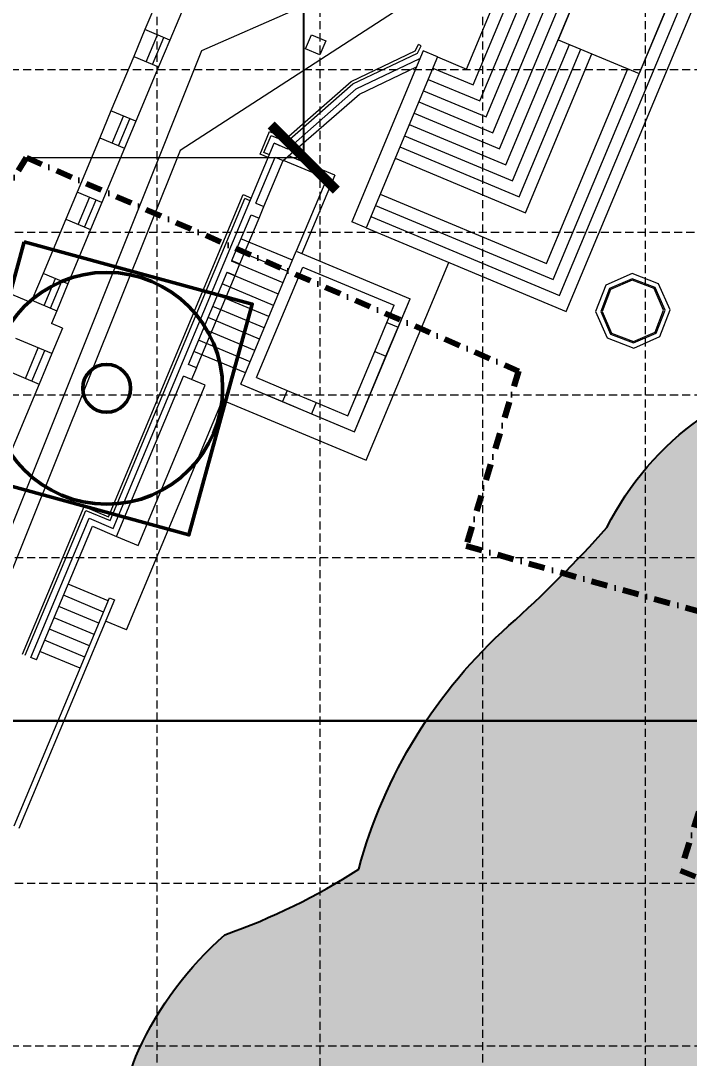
# Model space of a CAD drawing. Header units: millimetres. Extents: x 4203764 to 12476749, y 34048 to 3000914.
# Drawn here: x 12108367 to 12128905, y 2296097 to 2327981 of the extents above; entities that cross this region are included whole.
import ezdxf

# ---------------------------------------------------------------- set-up
doc = ezdxf.new("R2010")
doc.units = ezdxf.units.MM
doc.header["$MEASUREMENT"] = 0
doc.linetypes.add('DASHDOTX2', pattern=[2, 1, -0.5, 0, -0.5])
doc.linetypes.add('DASHED', pattern=[0.75, 0.5, -0.25])
for name, color, linetype, lineweight in [('2', 240, 'Continuous', 25), ('4', 1, 'Continuous', 35), ('A_SITE EDGE', 1, 'Continuous', 50), ('A_TEMPLE', 20, 'Continuous', 30), ('building property', 253, 'Continuous', 15), ('dimensions', 7, 'Continuous', 25), ('outer profile and ghats', 1, 'Continuous', 9), ('wall', 22, 'Continuous', 9)]:
    doc.layers.add(name, color=color, linetype=linetype, lineweight=lineweight)
doc.styles.get("Standard").update_dxf_attribs({"font": 'arial.ttf'})
doc.dimstyles.get("Standard").update_dxf_attribs({"dimtxt": 10000, "dimasz": 2000, "dimexe": 0.18, "dimexo": 0.0625, "dimgap": 0.09, "dimtad": 0, "dimtih": 1, "dimtoh": 1, "dimdec": 4, "dimzin": 0, "dimdsep": 46, "dimtxsty": 'Standard', "dimblk": 'ARCHTICK', "dimcen": 0, "dimadec": 0, "dimazin": 0, "dimtfac": 1, "dimtdec": 4, "dimtofl": 0, "dimtmove": 0, "dimatfit": 3, "dimldrblk": 'ARCHTICK', "dimfxl": 0, "dimtolj": 1, "dimtzin": 0, "dimlwe": 18, "dimarcsym": 0})

# ---------------------------------------------------------------- blocks, each defined once
blk = doc.blocks.new('GRID')
at = {"layer": 'building property', "color": 253, "linetype": 'DASHED', "lineweight": 15, "ltscale": 500}
for p, q in [((12931403, 2126471), (12931403, 2336721)), ((12941403, 2126471), (12941403, 2336721)), ((12936403, 2121471), (12936403, 2331721)), ((12946403, 2121471), (12946403, 2331721)), ((13056903, 2326471), (12611403, 2326471)), ((13061903, 2321471), (12616403, 2321471)), ((13056903, 2316471), (12611403, 2316471)), ((13061903, 2311471), (12616403, 2311471)), ((13056903, 2306471), (12611403, 2306471)), ((13061903, 2301471), (12616403, 2301471)), ((13056903, 2296471), (12611403, 2296471))]:
    blk.add_line(p, q, dxfattribs=at)
blk = doc.blocks.new('_ArchTick')
at = {"color": 0, "linetype": 'ByBlock', "lineweight": 30, "const_width": 0.15}
blk.add_lwpolyline([(-0.5, -0.5), (0.5, 0.5)], dxfattribs=at)
blk = doc.blocks.new('*D36')
at = {"layer": 'Defpoints', "color": 0, "lineweight": 30}
for p in [(12112445, 2443585), (12117062, 2443585), (12108545, 2323776)]:
    blk.add_point(p, dxfattribs=at)
at = {"layer": 'dimensions', "color": 0, "linetype": 'DASHED', "lineweight": 18}
for p, q in [((12112445, 2443585), (12117062, 2443585)), ((12108545, 2323776), (12117062, 2323776))]:
    blk.add_line(p, q, dxfattribs=at)
at = {"layer": 'dimensions', "color": 0, "lineweight": -2}
for p, q in [((12117062, 2443585), (12117062, 2384702)), ((12117062, 2323776), (12117062, 2382659))]:
    blk.add_line(p, q, dxfattribs=at)
at = {"layer": 'dimensions', "color": 0, "lineweight": -2, "xscale": 2000, "yscale": 2000, "zscale": 2000}
for p, rotation in [((12117062, 2443585), 90), ((12117062, 2323776), 270)]:
    blk.add_blockref('_ArchTick', p, dxfattribs=dict(at, rotation=rotation))
at = {"layer": 'dimensions', "color": 0, "lineweight": 35, "insert": (12117062, 2383680), "char_height": 2000, "attachment_point": 5}
blk.add_mtext('\\A1;119809', dxfattribs=at)
blk = doc.blocks.new('*D43')
at = {"layer": '4', "color": 0, "linetype": 'DASHED', "lineweight": 18}
for p, q in [((11789424, 2546471), (11756492, 2546471)), ((12167563, 2261471), (11756492, 2261471))]:
    blk.add_line(p, q, dxfattribs=at)
at = {"layer": '4', "color": 0, "lineweight": -2}
for p, q in [((11756492, 2546471), (11756492, 2409077)), ((11756492, 2261471), (11756492, 2398865))]:
    blk.add_line(p, q, dxfattribs=at)
at = {"layer": 'Defpoints', "color": 0, "lineweight": 30}
for p in [(11756492, 2546471), (11789424, 2546471), (12167563, 2261471)]:
    blk.add_point(p, dxfattribs=at)
at = {"layer": '4', "color": 0, "lineweight": -2, "xscale": 2000, "yscale": 2000, "zscale": 2000}
for p, rotation in [((11756492, 2546471), 90), ((11756492, 2261471), 270)]:
    blk.add_blockref('_ArchTick', p, dxfattribs=dict(at, rotation=rotation))
at = {"layer": '4', "color": 0, "lineweight": 30, "insert": (11756492, 2403971), "char_height": 10000, "attachment_point": 5}
blk.add_mtext('\\A1;285000.0000', dxfattribs=at)

msp = doc.modelspace()

# ---------------------------------------------------------------- hatches: boundary and pattern name
at = {"layer": 'building property', "lineweight": 35}
h = msp.add_hatch(color=254, dxfattribs=at)
h.dxf.hatch_style = 1
edge = h.paths.add_edge_path()
edge.add_arc((12422933.58498, 1804056.12126), 263896.55539, 140.0344583194, 166.4284169588)
edge.add_line((12166405.68001, 1865982.09254), (11809487.3317, 1865841.04787))
edge.add_arc((11795819.33628, 1886942.04403), 25140.92556, 302.932813921, 330.721959267)
edge.add_arc((11790950.95391, 1889671.59987), 30722.28937, 330.721959267, 347.691422622)
edge.add_arc((11840072.54802, 1878953.65679), 19554.99489, 143.08485549, 167.691422622, ccw=False)
edge.add_arc((11807220.50579, 1903633.24919), 21534.40715, 323.08485549, 338.771758814)
edge.add_arc((11955946.7924, 1845861.77199), 138018.25471, 152.3377396526, 158.771758814, ccw=False)
edge.add_arc((11791692.03616, 1931959.48148), 47433.73511, 332.337739653, 349.644038435)
edge.add_arc((11871872.39149, 1917307.32735), 34074.39333, 151.804865063, 169.644038435, ccw=False)
edge.add_arc((11962613.6436, 1868662.2146), 137032.25767, 145.8909863463, 151.8048650631, ccw=False)
edge.add_arc((11787542.99968, 1987234.12269), 74412.83626, 325.8909863463, 334.4095907286)
edge.add_arc((12096866.37172, 1839094.85316), 268553.91382, 152.1606562035, 154.4095907286, ccw=False)
edge.add_arc((11884893.48195, 1951041.5666), 28836.22018, 138.536633749, 152.160656203, ccw=False)
edge.add_arc((12145192.348, 1721045.11657), 376188.87482, 136.9969988859, 138.5366337492, ccw=False)
edge.add_arc((11830511.45426, 2014520.61475), 54103.97071, 316.996998886, 325.934038813)
edge.add_arc((12063451.02841, 1857010.40857), 227090.46426, 144.4115146112, 145.934038813, ccw=False)
edge.add_arc((11882971.44551, 1986166.24576), 5157.79401, 109.370345257, 144.411514611, ccw=False)
edge.add_arc((11872806.33967, 2015079.38397), 25490.19023, 289.370345258, 298.562881028)
edge.add_arc((11879590.48764, 2002617.1732), 11301.06196, 298.562881028, 329.882360352)
edge.add_arc((11815875.61762, 2039577.60358), 84960.12844, 329.8823603517, 334.7322078033)
edge.add_arc((11896640.94108, 2001455.54062), 4350.1686, 111.798392518, 154.732207803, ccw=False)
edge.add_arc((11887307.09226, 2024793.72639), 20785.29736, 291.798392517, 301.054303133)
edge.add_arc((11856516.08611, 2075928.72551), 80475.11387, 301.0543031333, 304.2727914648)
edge.add_arc((11900115.71454, 2011948.81654), 3051.88511, 304.272791465, 344.506463286)
edge.add_arc((11799904.2964, 2039727.72895), 107042.25149, 344.5064632856, 347.0246817926)
edge.add_arc((11914355.65123, 2013356.47758), 10407.97422, 136.572606451, 167.024681793, ccw=False)
edge.add_arc((11898455.85704, 2028406.57183), 11485.1478, 316.572606451, 345.740002448)
edge.add_arc((11851131.69288, 2040434.16903), 60313.82389, 345.7400024481, 354.5454942005)
edge.add_arc((11928707.56329, 2029145.01425), 18394.30865, 143.192449, 162.419221095, ccw=False)
edge.add_arc((11904217.35609, 2047471.06434), 12193.50526, 323.192449, 340.654715426)
edge.add_arc((11913568.70574, 2044187.96858), 2282.57908, 340.654715425, 435.667212506)
edge.add_arc((11918809.42755, 2046321.44877), 4676.31282, 123.908620662, 179.043637717, ccw=False)
edge.add_arc((11948963.81076, 2001461.5739), 58729.02043, 120.4236297496, 123.9086206621, ccw=False)
edge.add_arc((11916860.85688, 2056128.06657), 4666.76072, 300.42362975, 343.174736263)
edge.add_arc((12265773.02432, 1950617.37847), 359849.63931, 162.2838870341, 163.1747362629, ccw=False)
edge.add_arc((11934658.08587, 2056392.2457), 12250.12118, 139.855291782, 162.283887034, ccw=False)
edge.add_arc((11930589.41079, 2059823.81787), 6927.5462, 110.169564977, 139.855291782, ccw=False)
edge.add_arc((11925358.20077, 2074065.16989), 8244.19285, 290.169564977, 337.898758001)
edge.add_arc((11987011.44104, 2053190.64676), 56863.60963, 149.199047573, 161.787058054, ccw=False)
edge.add_arc((11075552.25721, 2596549.90314), 1004266.5074, 329.19904757266, 329.61497402102)
edge.add_arc((11980804.63447, 2065759.45851), 45123.96456, 141.790083481, 149.614974021, ccw=False)
edge.add_arc((11973785.75951, 2071284.73579), 36191.2553, 132.028681913, 141.790083481, ccw=False)
edge.add_arc((11938932.66945, 2109954.06772), 15866.93443, 312.028681913, 321.477011749)
edge.add_arc((12047130.20068, 2023818.96458), 122429.70961, 139.0851188938, 141.4770117494, ccw=False)
edge.add_arc((11931780.31903, 2123790.61727), 30213.42498, 319.085118894, 328.813375568)
edge.add_arc((11993537.04921, 2086409.11404), 41975.70514, 141.349766146, 148.813375568, ccw=False)
edge.add_arc((12005850.60992, 2080987.9041), 55086.72854, 137.407761634, 144.947545947, ccw=False)
edge.add_arc((11990556.79698, 2095047.46285), 34312.41974, 127.51434222, 137.407761634, ccw=False)
edge.add_arc((11957008.81119, 2138745.39622), 20778.20317, 307.51434222, 316.695567163)
edge.add_arc((11955918.27659, 2139773.22335), 22276.76725, 316.695567163, 326.268119667)
edge.add_arc((11965289.37029, 2133515.94454), 11008.62919, 326.268119667, 347.790222432)
edge.add_arc((11985827.96119, 2129071.6751), 10005.30064, 137.169886407, 167.790222432, ccw=False)
edge.add_arc((11987437.46688, 2127579.68442), 12199.96343, 116.852213686, 137.169886407, ccw=False)
edge.add_arc((11970422.17406, 2161188.10091), 25470.26153, 296.852213686, 308.896639212)
edge.add_arc((11976014.23722, 2154256.9492), 16564.53111, 308.896639212, 333.194272458)
edge.add_arc((11860930.93487, 2212404.1487), 145503.52168, 333.1942724584, 335.605593174)
edge.add_arc((11906483.0125, 2191746.1714), 95486.08669, 335.605593174, 339.9027603815)
edge.add_arc((12024664.71914, 2148504.26439), 30358.17542, 142.171141754, 159.902760382, ccw=False)
edge.add_arc((12026846.78869, 2146809.91674), 33120.82659, 125.296783989, 142.171141754, ccw=False)
edge.add_arc((11992941.37741, 2194701.94609), 25558.15934, 305.296783989, 317.920029965)
edge.add_arc((11860544.70547, 2314247.47305), 203939.8057, 317.9200299652, 320.6654060374)
edge.add_arc((12005072.05939, 2195807.41048), 17081.02358, 320.665406037, 333.296260938)
edge.add_arc((12025817.7741, 2185371.70662), 6141.56443, 114.657943249, 153.296260938, ccw=False)
edge.add_arc((12010209.31829, 2219372.64234), 31270.83355, 294.657943249, 307.460065737)
edge.add_arc((12026070.76591, 2198671.74297), 5191.86204, 307.460065737, 350.572480741)
edge.add_arc((12041977.16001, 2196030.60663), 10932.31157, 154.008990733, 170.572480741, ccw=False)
edge.add_arc((12035864.30031, 2199010.8602), 4131.6524, 104.44563073, 154.008990733, ccw=False)
edge.add_arc((12059610.48435, 2145011.53073), 63070.87253, 105.6165097511, 113.1314364048, ccw=False)
edge.add_arc((12040956.91098, 2211746.87486), 6222.4313, 285.616509751, 325.323685638)
edge.add_arc((12024043.2371, 2223448.11648), 26789.1865, 325.323685638, 336.723293621)
edge.add_arc((12058249.21068, 2208733.17976), 10447.59627, 128.323631121, 156.723293621, ccw=False)
edge.add_arc((12029392.06585, 2245241.69464), 36088.48077, 308.323631121, 313.946560167)
edge.add_arc((12083829.87625, 2188764.36944), 42353.62184, 128.486417849, 133.946560167, ccw=False)
edge.add_arc((12051132.59717, 2229890.49023), 10186.55203, 308.486417849, 334.232279081)
edge.add_arc((12102406.63357, 2205139.28006), 46748.93087, 146.973870858, 154.232279081, ccw=False)
edge.add_arc((12067661.65762, 2227725.46538), 5308.01968, 122.318435148, 146.973870858, ccw=False)
edge.add_arc((12091969.20285, 2189302.10819), 50774.61327, 117.129092282, 122.318435148, ccw=False)
edge.add_arc((12065354.21922, 2241247.29044), 7591.98088, 297.129092282, 335.593229583)
edge.add_arc((12283885.72211, 2142085.86596), 232385.11356, 154.5330055613, 155.5932295827, ccw=False)
edge.add_arc((12092048.28291, 2233452.01748), 19901.2866, 138.902522326, 154.533005561, ccw=False)
edge.add_arc((12083002.97433, 2241342.04187), 7898.36645, 117.1931828, 138.902522326, ccw=False)
edge.add_arc((12172609.68851, 2161469.99995), 127437.90807, 133.937445304, 137.0092429147, ccw=False)
edge.add_arc((12088584.73883, 2248670.70685), 6342.26219, 96.603262962, 133.937445304, ccw=False)
edge.add_arc((12086923.02238, 2263025.34251), 8108.23491, 276.603262962, 304.416870032)
edge.add_arc((12101573.55915, 2241642.28192), 17812.28799, 104.263259522, 124.416870032, ccw=False)
edge.add_arc((12093606.17799, 2268768.40567), 10492.14992, 289.943675335, 316.903281314)
edge.add_arc((12099774.36332, 2262996.98248), 2044.91157, 316.903281314, 394.563289367)
edge.add_arc((12108218.93736, 2262008.3021), 7093.86174, 116.748716103, 162.367614153, ccw=False)
edge.add_arc((12122374.01509, 2264454.79555), 17778.2768, 139.986905671, 167.366854597, ccw=False)
edge.add_arc((12104061.54487, 2279827.91574), 6131.54106, 319.986905671, 371.949700078)
edge.add_arc((12116330.47808, 2282424.50258), 6409.15212, 147.615739133, 191.949700078, ccw=False)
edge.add_arc((12103664.68187, 2290457.58157), 8589.27286, 327.615739133, 378.469295637)
edge.add_arc((12115880.52553, 2294537.66772), 4289.93284, 155.232099667, 198.469295637, ccw=False)
edge.add_arc((12121723.31077, 2291841.89317), 10724.63095, 131.361132325, 155.232099667, ccw=False)
edge.add_arc((12108153.53343, 2318305.31023), 19521.81951, 289.395397518, 302.872499288)
edge.add_arc((12133671.22285, 2297874.54878), 15457.67071, 131.816341562, 164.869386462, ccw=False)
edge.add_arc((12097802.53601, 2337968.47188), 38339.03332, 311.816341562, 318.184738103)
edge.add_arc((12134442.04632, 2308405.32127), 9003.48475, 96.870483696, 153.613769522, ccw=False)
edge.add_arc((12130772.19598, 2338862.87953), 21674.36812, 276.870483696, 287.728873927)
edge.add_arc((12135367.95772, 2324487.47067), 6582.2044, 287.728873927, 330.062718908)
edge.add_arc((12161033.2484, 2309707.04393), 23034.82045, 142.127965627, 150.062718908, ccw=False)
edge.add_arc((12134575.28819, 2337148.44982), 15664.24402, 301.887328287, 340.590968542)
edge.add_arc((12157396.83975, 2332029.36114), 8047.96466, 115.449626821, 180.614358041, ccw=False)
edge.add_arc((12145948.42862, 2356085.86119), 18593.75661, 295.449626821, 348.915670538)
edge.add_arc((12189745.46756, 2347732.38651), 25993.19856, 127.163760678, 169.406111844, ccw=False)
edge.add_arc((12158024.63805, 2389577.96852), 26516.45539, 307.163760678, 350.852280355)
edge.add_arc((12198736.93035, 2383022.13341), 14720.29663, 100.366814325, 170.852280355, ccw=False)
edge.add_arc((12188836.61367, 2437141.24056), 40296.91912, 280.366814325, 301.274677397)
edge.add_arc((12220773.67523, 2384561.66699), 21222.08167, 90.27518616, 121.274677397, ccw=False)
edge.add_arc((12220587.84901, 2423251.75267), 17468.45027, 270.27518616, 358.821778681)
edge.add_arc((12261882.91553, 2424966.98004), 23920.42798, 138.903468032, 184.975037426, ccw=False)
edge.add_arc((12244276.45652, 2481842.09135), 41153.64894, 269.415176958, 302.457215795)
edge.add_arc((12251494.42786, 2470493.45398), 27704.08834, 302.457215795, 336.713991655)
edge.add_arc((12280323.45495, 2458086.05834), 3681.51774, 106.538255431, 156.713991655, ccw=False)
edge.add_arc((12277078.09344, 2469015.41288), 7719.49808, 286.538255431, 332.261294948)
edge.add_arc((12265522.42494, 2532539.87056), 69590.71886, 285.3212740008, 320.0355113691)
edge.add_arc((13061631.32729, 1865365.57947), 969115.64922, 139.11600640113, 140.03551136914, ccw=False)
edge.add_line((12328944.66821, 2499680.48641), (12329073.93275, 2172572.15004))
edge.add_arc((12871405.34426, 1859096.21132), 626410.8269, 149.97142388808, 158.65638947594)
edge.add_arc((11908116.16923, 2235511.87646), 407811.00022, 320.0344583194, 338.6563894759, ccw=False)

# ---------------------------------------------------------------- linework, layer by layer
at = {"layer": '2'}
msp.add_lwpolyline([(12111811.55186, 2293178.63239, -0.1909284114), (12111985.21361, 2296334.90694, -0.1045350382), (12114636.44396, 2299891.36692, 0.0588728267), (12118749.41851, 2301909.3151, -0.1452294253), (12123364.89721, 2309394.93227, 0.027794526), (12126376.5573, 2312406.64911, -0.2527756105), (12133365.00088, 2317344.15289, 0.047414148), (12137372.32526, 2318217.86737, 0.186846164), (12141071.91313, 2321202.61034, -0.0346357326), (12142849.93388, 2323848.11977, 0.170500428), (12149349.33774, 2331943.06792, -0.2922534235), (12153938.48932, 2339296.37892, 0.2376160224), (12164195.32395, 2352511.14504, -0.1864330404), (12174043.10127, 2368446.68265, 0.1929702401), (12184203.85027, 2385362.37198, -0.3176291757), (12196088.02134, 2397502.1339, 0.0914816891)], format="xyb", dxfattribs=at)
at = {"layer": '4', "lineweight": 30}
msp.add_xline((11792562.75326, 2306470.7114), (1, 0), dxfattribs=at)
at = {"layer": 'A_SITE EDGE', "linetype": 'DASHDOTX2', "lineweight": 80, "ltscale": 500}
msp.add_lwpolyline([(12074249.19988, 2325859.9204), (12088419.98327, 2324202.70939), (12088571.04782, 2325494.45983), (12107775.40323, 2322526.4629), (12108545.13985, 2323775.8078), (12123663.33992, 2317215.88102), (12122053.3039, 2311843.92702), (12131344.39031, 2309231.79194), (12130428.47048, 2304375.23791), (12129490.43524, 2304625.75392), (12128634.22305, 2301864.3428), (12137523.08205, 2298301.60724)], dxfattribs=at)
at = {"layer": 'A_TEMPLE', "color": 1, "lineweight": 50}
msp.add_lwpolyline([(12108476.0679, 2321191.19182), (12106534.2046, 2314095.54976), (12113535.54612, 2312179.49368), (12115477.40942, 2319275.13574)], close=True, dxfattribs=at)
for radius in [3563.35372, 736.26144]:
    msp.add_circle((12111005.80701, 2316685.34275), radius, dxfattribs=at)
at = {"layer": 'building property'}
for p, q in [((12126045.71149, 2330189.48599), (12124877.68645, 2327395.01811)), ((12112851.26357, 2329305.93008), (12112183.26642, 2327707.76521)), ((12128532.38175, 2329150.11347), (12127364.35671, 2326355.64559)), ((12113615.72759, 2328986.40123), (12112947.73044, 2327388.23636)), ((12120520.05116, 2328697.60167), (12113261.04579, 2323991.9633)), ((12113933.93321, 2327062.67826), (12116825.31197, 2328338.27538)), ((12112947.73044, 2327388.23636), (12112183.26642, 2327707.76521)), ((12112219.57045, 2326720.37757), (12112565.49843, 2327548.00079)), ((12112416.34782, 2326638.12904), (12112762.2758, 2327465.75225)), ((12120552.72694, 2326986.85643), (12120670.99135, 2327211.58003)), ((12120670.99135, 2327211.58003), (12120591.19119, 2327253.14013)), ((12124877.68645, 2327395.01811), (12127364.35671, 2326355.64559)), ((12106870.82862, 2309412.32918), (12113933.93321, 2327062.67826)), ((12106870.82862, 2309412.32918), (12113933.93321, 2327062.67826)), ((12111837.33844, 2326880.142), (12111139.569, 2325210.74773)), ((12111837.33844, 2326880.142), (12112601.80246, 2326560.61315)), ((12120730.56453, 2327054.21188), (12118533.91297, 2321798.78326)), ((12121172.21613, 2326869.61139), (12118975.56458, 2321614.18277)), ((12121172.21613, 2326869.61139), (12120730.56453, 2327054.21188)), ((12112601.80246, 2326560.61315), (12111904.03301, 2324891.21888)), ((12111904.03301, 2324891.21888), (12111139.569, 2325210.74773)), ((12111175.87302, 2324223.36009), (12111521.801, 2325050.98331)), ((12111372.65039, 2324141.11156), (12111718.57837, 2324968.73477)), ((12110793.64102, 2324383.12452), (12110095.87157, 2322713.73025)), ((12110793.64102, 2324383.12452), (12110095.87157, 2322713.73025)), ((12110793.64102, 2324383.12452), (12111558.10503, 2324063.59567)), ((12111558.10503, 2324063.59567), (12110860.33559, 2322394.2014)), ((12111558.10503, 2324063.59567), (12110860.33559, 2322394.2014)), ((12116329.44731, 2324141.32164), (12116156.39991, 2324213.65158)), ((12116574.30297, 2324038.97745), (12116156.39991, 2324213.65158)), ((12113261.04579, 2323991.9633), (12107342.47395, 2309228.34155)), ((12113261.04579, 2323991.9633), (12107342.47395, 2309228.34155)), ((12116007.49745, 2323857.40654), (12115836.60303, 2323928.83658)), ((12115836.9216, 2322274.81274), (12116425.40052, 2323682.73241)), ((12115836.9216, 2322274.81274), (12116425.40052, 2323682.73241)), ((12116180.54485, 2323785.0766), (12116425.40052, 2323682.73241)), ((12117766.8065, 2323134.1313), (12116434.78619, 2323690.88598)), ((12117766.8065, 2323134.1313), (12116434.78619, 2323690.88598)), ((12118012.18384, 2323234.84876), (12116592.77119, 2323828.13148)), ((12118012.18384, 2323234.84876), (12116592.77119, 2323828.13148)), ((12117766.8065, 2323134.1313), (12116832.15728, 2320898.00864)), ((12117766.8065, 2323134.1313), (12116832.15728, 2320898.00864)), ((12118012.18384, 2323234.84876), (12117005.20467, 2320825.6787)), ((12118012.18384, 2323234.84876), (12117005.20467, 2320825.6787)), ((12110860.33559, 2322394.2014), (12110095.87157, 2322713.73025)), ((12110860.33559, 2322394.2014), (12110095.87157, 2322713.73025)), ((12110478.10358, 2322553.96582), (12110132.1756, 2321726.34261)), ((12110478.10358, 2322553.96582), (12110132.1756, 2321726.34261)), ((12110674.88095, 2322471.71729), (12110328.95297, 2321644.09408)), ((12110674.88095, 2322471.71729), (12110328.95297, 2321644.09408)), ((12115419.01854, 2322449.48686), (12115248.12412, 2322520.91691)), ((12115419.01854, 2322449.48686), (12115248.12412, 2322520.91691)), ((12115592.06593, 2322377.15693), (12115836.9216, 2322274.81274)), ((12115592.06593, 2322377.15693), (12115836.9216, 2322274.81274)), ((12115688.01914, 2321918.5677), (12115836.9216, 2322274.81274)), ((12115688.01914, 2321918.5677), (12115836.9216, 2322274.81274)), ((12109749.94359, 2321886.10704), (12109052.17414, 2320216.71277)), ((12109749.94359, 2321886.10704), (12109052.17414, 2320216.71277)), ((12109749.94359, 2321886.10704), (12110514.40761, 2321566.57819)), ((12109749.94359, 2321886.10704), (12110514.40761, 2321566.57819)), ((12115099.54023, 2320510.64802), (12115688.01914, 2321918.5677)), ((12115099.54023, 2320510.64802), (12115688.01914, 2321918.5677)), ((12115443.16348, 2322020.91188), (12115688.01914, 2321918.5677)), ((12115443.16348, 2322020.91188), (12115688.01914, 2321918.5677)), ((12118975.56458, 2321614.18277), (12118533.91297, 2321798.78326)), ((12118975.56458, 2321614.18277), (12118533.91297, 2321798.78326)), ((12110514.40761, 2321566.57819), (12109816.63816, 2319897.18392)), ((12110514.40761, 2321566.57819), (12109816.63816, 2319897.18392)), ((12116715.2819, 2320618.3875), (12115133.31727, 2321279.61331)), ((12116715.2819, 2320618.3875), (12115133.31727, 2321279.61331)), ((12116570.62202, 2320272.29271), (12114988.65739, 2320933.51852)), ((12116570.62202, 2320272.29271), (12114988.65739, 2320933.51852)), ((12115124.02323, 2316811.34476), (12116832.15728, 2320898.00864)), ((12115124.02323, 2316811.34476), (12116832.15728, 2320898.00864)), ((12116832.15728, 2320898.00864), (12120326.90872, 2319437.28075)), ((12116832.15728, 2320898.00864), (12120326.90872, 2319437.28075)), ((12116425.96214, 2319926.19791), (12114843.99751, 2320587.42373)), ((12116425.96214, 2319926.19791), (12114843.99751, 2320587.42373)), ((12114854.68456, 2320612.99221), (12115099.54023, 2320510.64802)), ((12114854.68456, 2320612.99221), (12115099.54023, 2320510.64802)), ((12114950.63777, 2320154.40298), (12115099.54023, 2320510.64802)), ((12114950.63777, 2320154.40298), (12115099.54023, 2320510.64802)), ((12118977.23403, 2314477.30449), (12121516.39323, 2320552.17326)), ((12118977.23403, 2314477.30449), (12121516.39323, 2320552.17326)), ((12109816.63816, 2319897.18392), (12109052.17414, 2320216.71277)), ((12109816.63816, 2319897.18392), (12109052.17414, 2320216.71277)), ((12116281.30226, 2319580.10312), (12114699.33763, 2320241.32893)), ((12116281.30226, 2319580.10312), (12114699.33763, 2320241.32893)), ((12114705.78211, 2320256.74717), (12114950.63777, 2320154.40298)), ((12114705.78211, 2320256.74717), (12114950.63777, 2320154.40298)), ((12115614.7779, 2317012.77968), (12117033.59219, 2320407.25397)), ((12115614.7779, 2317012.77968), (12117033.59219, 2320407.25397)), ((12117033.59219, 2320407.25397), (12119836.15405, 2319235.84583)), ((12117033.59219, 2320407.25397), (12119836.15405, 2319235.84583)), ((12108679.16858, 2319324.30718), (12106859.66618, 2320084.81846)), ((12108679.16858, 2319324.30718), (12106859.66618, 2320084.81846)), ((12109088.47817, 2319229.32513), (12109434.40615, 2320056.94834)), ((12109088.47817, 2319229.32513), (12109434.40615, 2320056.94834)), ((12109285.25554, 2319147.07659), (12109631.18352, 2319974.69981)), ((12109285.25554, 2319147.07659), (12109631.18352, 2319974.69981)), ((12113761.94678, 2317310.49238), (12114950.63777, 2320154.40298)), ((12113761.94678, 2317310.49238), (12114950.63777, 2320154.40298)), ((12116136.64238, 2319234.00832), (12114554.67775, 2319895.23414)), ((12116136.64238, 2319234.00832), (12114554.67775, 2319895.23414)), ((12115991.9825, 2318887.91353), (12114410.01787, 2319549.13934)), ((12115991.9825, 2318887.91353), (12114410.01787, 2319549.13934)), ((12108706.24616, 2319389.08956), (12108679.16858, 2319324.30718)), ((12108706.24616, 2319389.08956), (12108679.16858, 2319324.30718)), ((12108706.24616, 2319389.08956), (12109470.71018, 2319069.56071)), ((12108706.24616, 2319389.08956), (12109470.71018, 2319069.56071)), ((12119615.75098, 2318708.53753), (12119836.15405, 2319235.84583)), ((12119615.75098, 2318708.53753), (12119836.15405, 2319235.84583)), ((12119961.84577, 2318563.87765), (12120326.90872, 2319437.28075)), ((12119961.84577, 2318563.87765), (12120326.90872, 2319437.28075)), ((12109470.71018, 2319069.56071), (12109307.10489, 2318678.13954)), ((12109470.71018, 2319069.56071), (12109307.10489, 2318678.13954)), ((12115847.32262, 2318541.81873), (12114265.35799, 2319203.04455)), ((12115847.32262, 2318541.81873), (12114265.35799, 2319203.04455)), ((12109651.93531, 2318534.00814), (12109307.10489, 2318678.13954)), ((12109651.93531, 2318534.00814), (12109307.10489, 2318678.13954)), ((12115702.66274, 2318195.72394), (12114120.69811, 2318856.94975)), ((12115702.66274, 2318195.72394), (12114120.69811, 2318856.94975)), ((12119615.75098, 2318708.53753), (12119961.84577, 2318563.87765)), ((12119615.75098, 2318708.53753), (12119961.84577, 2318563.87765)), ((12109651.93531, 2318534.00814), (12109326.2236, 2317754.75178)), ((12109651.93531, 2318534.00814), (12109326.2236, 2317754.75178)), ((12115558.00286, 2317849.62914), (12113976.03823, 2318510.85496)), ((12115558.00286, 2317849.62914), (12113976.03823, 2318510.85496)), ((12109326.2236, 2317754.75178), (12108216.92915, 2318218.41203)), ((12109326.2236, 2317754.75178), (12108216.92915, 2318218.41203)), ((12115413.34299, 2317503.53435), (12113831.37835, 2318164.76016)), ((12115413.34299, 2317503.53435), (12113831.37836, 2318164.76016)), ((12108513.07729, 2316991.35307), (12108905.63919, 2317930.54665)), ((12108513.07729, 2316991.35307), (12108905.63919, 2317930.54665)), ((12108709.85466, 2316909.10453), (12109102.41655, 2317848.29811)), ((12108709.85466, 2316909.10453), (12109102.41655, 2317848.29811)), ((12115268.68311, 2317157.43956), (12113686.71848, 2317818.66537)), ((12115268.68311, 2317157.43956), (12113686.71848, 2317818.66537)), ((12118417.33976, 2315841.37154), (12119241.28614, 2317812.64067)), ((12118417.33976, 2315841.37154), (12119241.28614, 2317812.64067)), ((12118618.77467, 2315350.61686), (12119587.38094, 2317667.98079)), ((12118618.77467, 2315350.61686), (12119587.38094, 2317667.98079)), ((12119241.28614, 2317812.64067), (12119587.38094, 2317667.98079)), ((12119241.28614, 2317812.64067), (12119587.38094, 2317667.98079)), ((12113761.94678, 2317310.49238), (12113517.09112, 2317412.83657)), ((12113761.94678, 2317310.49238), (12113517.09112, 2317412.83657)), ((12113761.94678, 2317310.49238), (12113613.04433, 2316954.24734)), ((12113761.94678, 2317310.49238), (12113613.04433, 2316954.24734)), ((12107824.36725, 2317279.21845), (12108933.6617, 2316815.5582)), ((12107824.36725, 2317279.21845), (12108933.6617, 2316815.5582)), ((12113613.04433, 2316954.24734), (12113368.18866, 2317056.59153)), ((12113613.04433, 2316954.24734), (12113368.18866, 2317056.59153)), ((12115614.7779, 2317012.77968), (12116550.77183, 2316621.55516)), ((12115614.7779, 2317012.77968), (12116550.77183, 2316621.55516)), ((12108933.6617, 2316815.5582), (12107815.6791, 2314140.81549)), ((12108933.6617, 2316815.5582), (12107815.6791, 2314140.81549)), ((12111973.95108, 2311856.79447), (12114031.47096, 2316779.35437)), ((12111973.95108, 2311856.79447), (12114031.47096, 2316779.35437)), ((12114031.47096, 2316779.35437), (12113613.04433, 2316954.24734)), ((12114031.47096, 2316779.35437), (12113613.04433, 2316954.24734)), ((12115124.02323, 2316811.34476), (12116406.11195, 2316275.46037)), ((12115124.02323, 2316811.34476), (12116406.11195, 2316275.46037)), ((12116550.77183, 2316621.55516), (12116406.11195, 2316275.46037)), ((12116550.77183, 2316621.55516), (12116406.11195, 2316275.46037)), ((12111613.19102, 2309262.76936), (12114563.80024, 2316322.02105)), ((12111613.19102, 2309262.76936), (12114563.80024, 2316322.02105)), ((12114563.80024, 2316322.02105), (12118977.23403, 2314477.30449)), ((12114563.80024, 2316322.02105), (12118977.23403, 2314477.30449)), ((12117446.66868, 2316247.09032), (12117302.00881, 2315900.99553)), ((12117446.66868, 2316247.09032), (12117302.00881, 2315900.99553)), ((12117446.66868, 2316247.09032), (12118417.33976, 2315841.37154)), ((12117446.66868, 2316247.09032), (12118417.33976, 2315841.37154)), ((12117302.00881, 2315900.99553), (12118618.77467, 2315350.61686)), ((12117302.00881, 2315900.99553), (12118618.77467, 2315350.61686)), ((12111310.66879, 2312134.03163), (12111973.95108, 2311856.79447)), ((12111310.66879, 2312134.03163), (12111973.95108, 2311856.79447)), ((12111055.61017, 2310156.25971), (12109824.60025, 2310670.79431)), ((12111055.61017, 2310156.25971), (12109824.60025, 2310670.79431)), ((12110910.95029, 2309810.16492), (12109679.94037, 2310324.69951)), ((12110910.95029, 2309810.16492), (12109679.94037, 2310324.69951)), ((12111246.43713, 2310182.34036), (12108311.91363, 2303161.57336)), ((12111246.43713, 2310182.34036), (12108311.91363, 2303161.57336)), ((12110766.29041, 2309464.07012), (12109535.28049, 2309978.60472)), ((12110766.29041, 2309464.07012), (12109535.28049, 2309978.60472)), ((12110088.95709, 2307843.56872), (12111093.27035, 2310246.36065)), ((12110088.95709, 2307843.56872), (12111093.27035, 2310246.36065)), ((12111093.27035, 2310246.36065), (12111246.43713, 2310182.34036)), ((12111093.27035, 2310246.36065), (12111246.43713, 2310182.34036)), ((12110621.63054, 2309117.97533), (12109390.62061, 2309632.50993)), ((12110621.63054, 2309117.97533), (12109390.62061, 2309632.50993)), ((12110621.63054, 2309117.97533), (12109390.62061, 2309632.50993)), ((12110621.63054, 2309117.97533), (12109390.62061, 2309632.50993)), ((12111613.19102, 2309262.76936), (12110973.7847, 2309530.0269)), ((12111613.19102, 2309262.76936), (12110973.7847, 2309530.0269)), ((12110476.97066, 2308771.88053), (12109245.96073, 2309286.41513)), ((12110476.97066, 2308771.88053), (12109245.96073, 2309286.41513)), ((12110332.31078, 2308425.78574), (12109101.30086, 2308940.32034)), ((12110332.31078, 2308425.78574), (12109101.30086, 2308940.32034)), ((12108849.55787, 2308338.03216), (12108676.51048, 2308410.3621)), ((12108849.55787, 2308338.03216), (12108676.51048, 2308410.3621)), ((12110187.6509, 2308079.69094), (12108956.64098, 2308594.22554)), ((12110187.6509, 2308079.69094), (12108956.64098, 2308594.22554)), ((12108165.12332, 2303240.84915), (12110088.95709, 2307843.56872)), ((12108165.12332, 2303240.84915), (12110088.95709, 2307843.56872))]:
    msp.add_line(p, q, dxfattribs=at)
at = {"layer": 'building property', "ltscale": 7}
for p, q in [((12112183.26642, 2327707.76521), (12111837.33844, 2326880.142)), ((12112947.73044, 2327388.23636), (12112601.80246, 2326560.61315)), ((12111139.569, 2325210.74773), (12110793.64102, 2324383.12452)), ((12111904.03301, 2324891.21888), (12111558.10503, 2324063.59567)), ((12110095.87157, 2322713.73025), (12109749.94359, 2321886.10704)), ((12110095.87157, 2322713.73025), (12109749.94359, 2321886.10704)), ((12110860.33559, 2322394.2014), (12110514.40761, 2321566.57819)), ((12110860.33559, 2322394.2014), (12110514.40761, 2321566.57819)), ((12109052.17414, 2320216.71277), (12108706.24616, 2319389.08956)), ((12109052.17414, 2320216.71277), (12108706.24616, 2319389.08956)), ((12109816.63816, 2319897.18392), (12109470.71018, 2319069.56071)), ((12109816.63816, 2319897.18392), (12109470.71018, 2319069.56071)), ((12119241.28614, 2317812.64067), (12119615.75098, 2318708.53753)), ((12119241.28614, 2317812.64067), (12119615.75098, 2318708.53753)), ((12119587.38094, 2317667.98079), (12119961.84577, 2318563.87765)), ((12119587.38094, 2317667.98079), (12119961.84577, 2318563.87765)), ((12109326.2236, 2317754.75178), (12108933.6617, 2316815.5582)), ((12109326.2236, 2317754.75178), (12108933.6617, 2316815.5582)), ((12116550.77183, 2316621.55516), (12117446.66868, 2316247.09032)), ((12116550.77183, 2316621.55516), (12117446.66868, 2316247.09032)), ((12116406.11195, 2316275.46037), (12117302.00881, 2315900.99553)), ((12116406.11195, 2316275.46037), (12117302.00881, 2315900.99553))]:
    msp.add_line(p, q, dxfattribs=at)
at = {"layer": 'building property'}
for points in [[(12121172.21613, 2326869.61139), (12122063.08276, 2326497.24908), (12138131.66203, 2364940.88444)], [(12121027.55625, 2326523.5166), (12122264.51768, 2326006.4944), (12138270.65258, 2364300.73334)], [(12120882.89637, 2326177.4218), (12122465.9526, 2325515.73973), (12138409.64314, 2363660.58225)], [(12120882.89637, 2326177.4218), (12122465.9526, 2325515.73973), (12138409.64314, 2363660.58225)], [(12120738.23649, 2325831.32701), (12122667.38751, 2325024.98505), (12138548.63369, 2363020.43116)], [(12120593.57661, 2325485.23221), (12122868.82243, 2324534.23038), (12138687.62425, 2362380.28006)], [(12120448.91673, 2325139.13742), (12123070.25734, 2324043.47571), (12138826.6148, 2361740.12897)], [(12120304.25685, 2324793.04263), (12123271.69226, 2323552.72103), (12138965.60536, 2361099.97787)], [(12119264.88433, 2322306.37236), (12124718.99, 2320026.67825), (12139964.24413, 2356500.5308)], [(12119120.22445, 2321960.27757), (12124920.42492, 2319535.92358), (12140103.23468, 2355860.37971)], [(12118975.56458, 2321614.18277), (12125121.85983, 2319045.1689), (12140242.22524, 2355220.22861)], [(12115972.79907, 2323774.39161), (12115718.88971, 2323880.52003), (12116008.61898, 2324573.68936), (12116521.76433, 2324359.20609), (12118519.77343, 2326115.63723), (12120488.4517, 2327055.8685), (12120591.36942, 2327253.48236)], [(12120159.59698, 2324446.94783), (12123473.12717, 2323061.96636), (12125223.78125, 2327250.35823)], [(12115836.60303, 2323928.83658), (12116056.93553, 2324455.97604), (12116538.94169, 2324254.50826), (12118569.80804, 2326039.8239), (12120552.72694, 2326986.85643)], [(12119870.27722, 2323754.75824), (12123875.99701, 2322080.45701), (12125915.97083, 2326961.03847)], [(12120014.9371, 2324100.85304), (12123674.56209, 2322571.21169), (12125569.87604, 2327105.69835)], [(12116425.40052, 2323682.73241), (12118777.10802, 2325725.71928), (12120524.00761, 2326560.03012)], [(12116574.30297, 2324038.97745), (12118672.80921, 2325883.7547), (12120632.55139, 2326819.71813)], [(12119409.54421, 2322652.46716), (12124517.55508, 2320517.43292), (12127018.26192, 2326500.30547)], [(12108676.51048, 2308410.3621), (12110465.53646, 2312690.55772), (12111209.95133, 2312379.40896), (12116156.39991, 2324213.65158)], [(12108676.51048, 2308410.3621), (12110465.53646, 2312690.55772), (12111209.95133, 2312379.40896), (12116156.39991, 2324213.65158)], [(12115592.06593, 2322377.15693), (12116180.54485, 2323785.0766)], [(12115592.06593, 2322377.15693), (12116180.54485, 2323785.0766)], [(12108422.60112, 2308516.49052), (12110317.75554, 2313050.5955), (12111062.1704, 2312739.44675), (12115199.80757, 2322638.63023), (12115453.71692, 2322532.5018)], [(12108422.60112, 2308516.49052), (12110317.75554, 2313050.5955), (12111062.1704, 2312739.44675), (12115199.80757, 2322638.63023), (12115453.71692, 2322532.5018)], [(12108505.61606, 2308481.79214), (12110366.07209, 2312932.88218), (12111110.48695, 2312621.73343), (12115248.12412, 2322520.91691)], [(12108505.61606, 2308481.79214), (12110366.07209, 2312932.88218), (12111110.48695, 2312621.73343), (12115248.12412, 2322520.91691)], [(12114854.68456, 2320612.99221), (12115443.16348, 2322020.91188)], [(12114854.68456, 2320612.99221), (12115443.16348, 2322020.91188)], [(12113517.09112, 2317412.83657), (12114705.78211, 2320256.74717)], [(12113517.09112, 2317412.83657), (12114705.78211, 2320256.74717)], [(12108849.55787, 2308338.03216), (12110566.25392, 2312445.18038), (12111310.66879, 2312134.03163), (12113368.18866, 2317056.59153)], [(12108849.55787, 2308338.03216), (12110566.25392, 2312445.18038), (12111310.66879, 2312134.03163), (12113368.18866, 2317056.59153)]]:
    msp.add_lwpolyline(points, dxfattribs=at)
for points in [[(12117117.18448, 2327113.12873), (12117299.58172, 2327549.50913), (12117735.96211, 2327367.11189), (12117553.56487, 2326930.7315)], [(12127964.42331, 2319894.92371), (12127146.88701, 2320212.40221), (12126344.31035, 2319858.80794), (12126026.83186, 2319041.27164), (12126380.42612, 2318238.69499), (12127197.96242, 2317921.21649), (12128000.53908, 2318274.81076), (12128318.01757, 2319092.34706)], [(12127855.00127, 2319780.51194), (12127150.41528, 2320054.1278), (12126458.72213, 2319749.3859), (12126185.10627, 2319044.79992), (12126489.84816, 2318353.10676), (12127194.43415, 2318079.4909), (12127886.12731, 2318384.2328), (12128159.74317, 2319088.81878)], [(12127825.61827, 2319749.78906), (12127151.36273, 2320011.62652), (12126489.44501, 2319720.00291), (12126227.60754, 2319045.74736), (12126519.23116, 2318383.82964), (12127193.4867, 2318121.99218), (12127855.40442, 2318413.61579), (12128117.24189, 2319087.87134)]]:
    msp.add_lwpolyline(points, close=True, dxfattribs=at)
at = {"layer": 'outer profile and ghats'}
for p, q in [((12106870.82862, 2309412.32918), (12113933.93321, 2327062.67826)), ((12113261.04579, 2323991.9633), (12107342.47395, 2309228.34155)), ((12115836.9216, 2322274.81274), (12116425.40052, 2323682.73241)), ((12115419.01854, 2322449.48686), (12115248.12412, 2322520.91691)), ((12115099.54023, 2320510.64802), (12115688.01914, 2321918.5677)), ((12116715.2819, 2320618.3875), (12115133.31727, 2321279.61331)), ((12116570.62202, 2320272.29271), (12114988.65739, 2320933.51852)), ((12116425.96214, 2319926.19791), (12114843.99751, 2320587.42373)), ((12118977.23403, 2314477.30449), (12121516.39323, 2320552.17326)), ((12116281.30226, 2319580.10312), (12114699.33763, 2320241.32893)), ((12113761.94678, 2317310.49238), (12114950.63777, 2320154.40298)), ((12116136.64238, 2319234.00832), (12114554.67775, 2319895.23414)), ((12115991.9825, 2318887.91353), (12114410.01787, 2319549.13934)), ((12115847.32262, 2318541.81873), (12114265.35799, 2319203.04455)), ((12115702.66274, 2318195.72394), (12114120.69811, 2318856.94975)), ((12115558.00286, 2317849.62914), (12113976.03823, 2318510.85496)), ((12115413.34299, 2317503.53435), (12113831.37836, 2318164.76016)), ((12115268.68311, 2317157.43956), (12113686.71848, 2317818.66537)), ((12111973.95108, 2311856.79447), (12114031.47096, 2316779.35437)), ((12114031.47096, 2316779.35437), (12113613.04433, 2316954.24734)), ((12111613.19102, 2309262.76936), (12114563.80024, 2316322.02105)), ((12114563.80024, 2316322.02105), (12118977.23403, 2314477.30449)), ((12111310.66879, 2312134.03163), (12111973.95108, 2311856.79447)), ((12111055.61017, 2310156.25971), (12109824.60025, 2310670.79431)), ((12110910.95029, 2309810.16492), (12109679.94037, 2310324.69951)), ((12110766.29041, 2309464.07012), (12109535.28049, 2309978.60472)), ((12110621.63054, 2309117.97533), (12109390.62061, 2309632.50993)), ((12110621.63054, 2309117.97533), (12109390.62061, 2309632.50993)), ((12111613.19102, 2309262.76936), (12110973.7847, 2309530.0269)), ((12110476.97066, 2308771.88053), (12109245.96073, 2309286.41513)), ((12110332.31078, 2308425.78574), (12109101.30086, 2308940.32034)), ((12110187.6509, 2308079.69094), (12108956.64098, 2308594.22554))]:
    msp.add_line(p, q, dxfattribs=at)
for points in [[(12108422.60112, 2308516.49052), (12110317.75554, 2313050.5955), (12111062.1704, 2312739.44675), (12115199.80757, 2322638.63023), (12115453.71692, 2322532.5018)], [(12108505.61606, 2308481.79214), (12110366.07209, 2312932.88218), (12111110.48695, 2312621.73343), (12115248.12412, 2322520.91691)]]:
    msp.add_lwpolyline(points, dxfattribs=at)
at = {"layer": 'wall'}
for p, q in [((12115124.02323, 2316811.34476), (12116832.15728, 2320898.00864)), ((12116832.15728, 2320898.00864), (12120326.90872, 2319437.28075)), ((12118618.77467, 2315350.61686), (12120326.90872, 2319437.28075)), ((12115124.02323, 2316811.34476), (12118618.77467, 2315350.61686))]:
    msp.add_line(p, q, dxfattribs=at)

# ---------------------------------------------------------------- block references
at = {"layer": '4', "lineweight": 35}
msp.add_blockref('GRID', (-818840.49034, 0), dxfattribs=at)

# ---------------------------------------------------------------- dimensions: what is measured, and where the dimension line sits
at = {"layer": '4', "lineweight": 30}
dim = msp.add_linear_dim(base=(11756491.8714410309, 2546470.7113984558), p1=(12167562.7532619406, 2261470.7113984558), p2=(11789423.9765982199, 2546470.7113984558), angle=90, dimstyle='Standard', dxfattribs=at)
dim.commit()
dim.dimension.update_dxf_attribs({"geometry": '*D43', "text_midpoint": (11756491.8714410309, 2403970.7113984581)})
at = {"layer": 'dimensions', "lineweight": 35}
dim = msp.add_linear_dim(base=(12117062.26516, 2443585.12757), p1=(12108545.13985, 2323775.8078), p2=(12112445.09132, 2443585.12757), angle=90, dimstyle='Standard', override={"dimtxt": 2000, "dimdec": 0}, dxfattribs=at)
dim.commit()
dim.dimension.update_dxf_attribs({"geometry": '*D36', "text_midpoint": (12117062.26516, 2383680.46769)})

doc.saveas('drawing.dxf')
